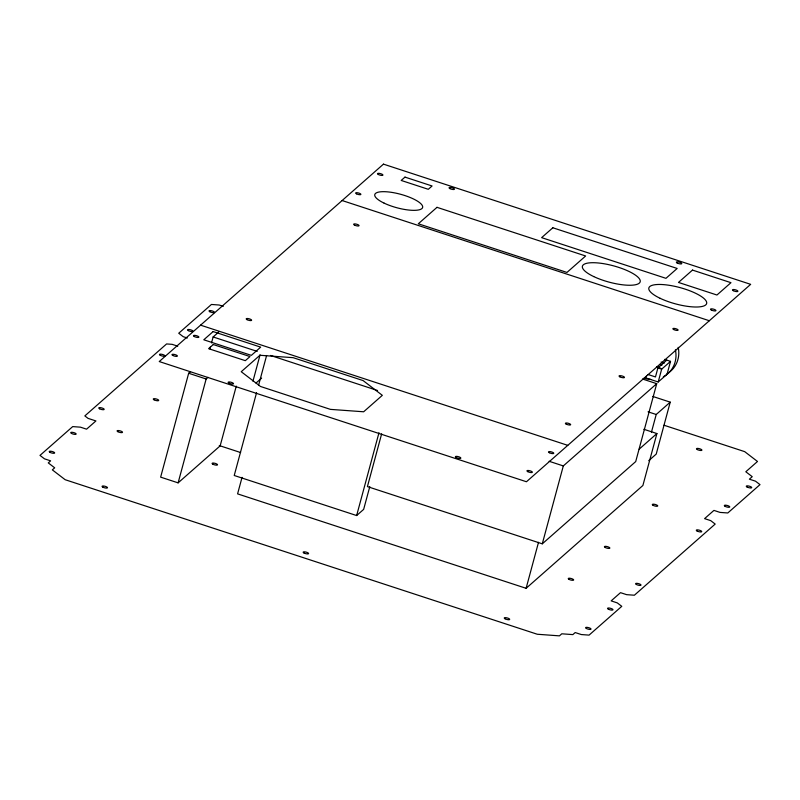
<?xml version="1.0" encoding="UTF-8"?>
<svg xmlns="http://www.w3.org/2000/svg" width="800" height="800" viewBox="0 0 800 800"><rect width="100%" height="100%" fill="white"/><g stroke="black" fill="none" stroke-linecap="round" stroke-linejoin="round"><path stroke-width="1.2" d="M190.53 371.62L188.67 373.26L160.64 477.14L178.12 482.86L220.16 445.85L236.27 386.15M209.91 348.9L210.55 346.51M211.52 342.93L213.13 336.96L218.74 332.03M178.12 482.86L206.15 378.99L208.02 377.34M252.96 381.19L260.05 354.92M256.57 392.69L234.23 475.49L356.64 515.55L363.65 509.38L369.8 486.59M258.52 385.49L266.61 355.5M242.05 477.34L237.59 493.87L526.11 588.31L642.89 485.49L656.91 433.55L643.85 429.28M356.64 515.55L378.98 432.76M381.65 433.86L367.42 486.6L542.29 543.83L635.71 461.58L656.73 383.67L642.55 379.03M526.11 588.31L538.53 542.27M542.29 543.83L563.31 465.93L656.73 383.67M646.48 376.07L645.97 377.98L658.21 381.98L668.59 372.97A26.17 24.68 48.6 0 0 675.4 349.82M666.78 360.13L657.9 367.94L655.47 376.94L648.05 374.51M658.21 381.98L661.66 369.17L670.54 361.36L664.51 359.38M651.44 432.2L656.22 414.49L670.23 402.15L652.75 396.43M670.54 361.36L667.08 374.17L666.1 375.02A26.17 24.68 48.6 0 1 663.35 376.71M670.23 402.15L656.22 454.09L648.74 460.67M256.02 383.04L261.63 378.11M639.16 449.18L656.91 433.55M342.12 200.54L709.33 320.74M661.12 362.05L664.3 363.09M659.84 364.45L661.96 365.15M656.93 366.7L660.11 367.74M657.9 367.94L661.66 369.17M648.06 411.82L656.22 414.49M664.02 425.24L744.69 451.64L757.5 461.48L745.82 471.76L752.23 476.68L749.39 479.18L755.51 481.18L760 484.62L727.8 512.97L720.05 512.41L713.93 510.4L704.59 518.63L710.71 520.63L715.19 524.07L634.38 595.22L626.62 594.66L620.5 592.66L611.16 600.88L617.28 602.89L621.77 606.33L589.07 635.12L581.31 634.55L575.19 632.55L572.86 634.61L561.78 633.8L559.44 635.86L537.29 634.25L65.16 479.71L52.34 469.87L54.68 467.81L48.27 462.9L50.61 460.84L44.49 458.84L40 455.39L72.7 426.6L80.45 427.17L86.57 429.17L95.92 420.95L88.05 418.37L84.84 415.91L166.59 343.94L172.13 344.34L177.75 346.18M223.27 306.35L219.19 305.02L211.43 304.46L178.73 333.24L183.22 336.69L187.3 338.02M200.58 325.16L567.79 445.35M270.47 355.45L377.57 390.51M213.13 336.96L257.21 351.39M549.13 461.28L563.31 465.93M188.67 373.26L206.15 378.99M219.28 445.56L240.61 452.54M678.2 347.36A26.17 24.68 48.6 0 1 667.1 373.72M650.68 379.4A26.17 24.68 48.6 0 1 644.12 378.15M383.46 164.14L159.24 361.55L526.45 481.75L750.67 284.34L383.46 164.14M213.13 331.57L203.79 339.79L251.35 355.36L260.69 347.14L213.13 331.57M213.27 344.54L208.6 348.66L245.32 360.67L249.99 356.56L213.27 344.54M404.98 177.11L401.19 180.44L428.3 189.31L432.08 185.98L404.98 177.11M259.93 355.27L241.24 371.72L260.47 386.47L330.41 409.37L363.65 411.78L382.33 395.33L363.11 380.58L293.16 357.68L259.93 355.27M437 207.33L418.32 223.78L566.95 272.44L585.64 255.98L437 207.33M552.84 227.77L541.63 237.64L665.95 278.33L677.17 268.46L552.84 227.77M692.49 270.09L678.48 282.43L716.95 295.02L730.96 282.68L692.49 270.09M653.12 505.34A2.8 0.79 15.1 0 0 657.66 506.09A2.8 0.79 15.1 0 0 654.33 504.27A2.8 0.79 15.1 0 0 653.12 505.34M154.09 399.82A2.8 0.79 15.1 0 0 158.63 400.57A2.8 0.79 15.1 0 0 155.31 398.75A2.8 0.79 15.1 0 0 154.09 399.82M605.24 547.49A2.8 0.79 15.1 0 0 609.78 548.24A2.8 0.79 15.1 0 0 606.45 546.42A2.8 0.79 15.1 0 0 605.24 547.49M212.9 464.2A2.8 0.79 15.1 0 0 217.44 464.96A2.8 0.79 15.1 0 0 214.11 463.13A2.8 0.79 15.1 0 0 212.9 464.2M160.28 355.3A2.8 0.79 15.1 0 0 164.82 356.05A2.8 0.79 15.1 0 0 161.49 354.23A2.8 0.79 15.1 0 0 160.28 355.3M99.56 408.77A2.8 0.79 15.1 0 0 104.1 409.52A2.8 0.79 15.1 0 0 100.77 407.7A2.8 0.79 15.1 0 0 99.56 408.77M636.38 584.48A2.8 0.79 15.1 0 0 640.93 585.24A2.8 0.79 15.1 0 0 637.6 583.42A2.8 0.79 15.1 0 0 636.38 584.48M188.31 330.62A2.8 0.79 15.1 0 0 192.85 331.38A2.8 0.79 15.1 0 0 189.52 329.55A2.8 0.79 15.1 0 0 188.31 330.62M608.36 609.16A2.8 0.79 15.1 0 0 612.9 609.91A2.8 0.79 15.1 0 0 609.57 608.09A2.8 0.79 15.1 0 0 608.36 609.16M586.4 628.49A2.8 0.79 15.1 0 0 590.94 629.24A2.8 0.79 15.1 0 0 587.62 627.42A2.8 0.79 15.1 0 0 586.4 628.49M303.97 552.97A2.8 0.79 15.1 0 0 308.52 553.72A2.8 0.79 15.1 0 0 305.19 551.9A2.8 0.79 15.1 0 0 303.97 552.97M71.53 433.44A2.8 0.79 15.1 0 0 76.07 434.2A2.8 0.79 15.1 0 0 72.74 432.37A2.8 0.79 15.1 0 0 71.53 433.44M50.04 452.36A2.8 0.79 15.1 0 0 54.58 453.11A2.8 0.79 15.1 0 0 51.25 451.29A2.8 0.79 15.1 0 0 50.04 452.36M747.09 487.01A2.8 0.79 15.1 0 0 751.63 487.77A2.8 0.79 15.1 0 0 748.31 485.94A2.8 0.79 15.1 0 0 747.09 487.01M209.8 311.7A2.8 0.79 15.1 0 0 214.34 312.46A2.8 0.79 15.1 0 0 211.01 310.64A2.8 0.79 15.1 0 0 209.8 311.7M505.07 618.79A2.8 0.79 15.1 0 0 509.61 619.55A2.8 0.79 15.1 0 0 506.28 617.72A2.8 0.79 15.1 0 0 505.07 618.79M102.88 487.15A2.8 0.79 15.1 0 0 107.42 487.9A2.8 0.79 15.1 0 0 104.1 486.08A2.8 0.79 15.1 0 0 102.88 487.15M697.11 531.02A2.8 0.79 15.1 0 0 701.65 531.77A2.8 0.79 15.1 0 0 698.32 529.95A2.8 0.79 15.1 0 0 697.11 531.02M697.29 449.55A2.8 0.79 15.1 0 0 701.83 450.31A2.8 0.79 15.1 0 0 698.5 448.48A2.8 0.79 15.1 0 0 697.29 449.55M725.14 506.34A2.8 0.79 15.1 0 0 729.68 507.1A2.8 0.79 15.1 0 0 726.35 505.27A2.8 0.79 15.1 0 0 725.14 506.34M569.04 579.36A2.8 0.79 15.1 0 0 573.58 580.12A2.8 0.79 15.1 0 0 570.25 578.3A2.8 0.79 15.1 0 0 569.04 579.36M117.89 431.69A2.8 0.79 15.1 0 0 122.43 432.45A2.8 0.79 15.1 0 0 119.11 430.62A2.8 0.79 15.1 0 0 117.89 431.69M711.33 310A2.8 0.79 15.1 0 0 715.87 310.75A2.8 0.79 15.1 0 0 712.55 308.93A2.8 0.79 15.1 0 0 711.33 310M733.29 290.67A2.8 0.79 15.1 0 0 737.83 291.42A2.8 0.79 15.1 0 0 734.5 289.6A2.8 0.79 15.1 0 0 733.29 290.67M378.31 174.48A2.8 0.79 15.1 0 0 382.86 175.23A2.8 0.79 15.1 0 0 379.53 173.41A2.8 0.79 15.1 0 0 378.31 174.48M593.7 276.56A29.91 8.44 15.1 0 0 640.02 282.21A29.91 8.44 15.1 0 0 600.21 263.19A29.91 8.44 15.1 0 0 593.7 276.56M354.45 225.06A2.8 0.79 15.1 0 0 358.99 225.81A2.8 0.79 15.1 0 0 355.66 223.99A2.8 0.79 15.1 0 0 354.45 225.06M673.64 329.51A2.71 0.76 15.1 0 0 678.03 330.24A2.71 0.76 15.1 0 0 674.81 328.48A2.71 0.76 15.1 0 0 673.64 329.51M619.85 376.81A2.8 0.79 15.1 0 0 624.4 377.56A2.8 0.79 15.1 0 0 621.07 375.74A2.8 0.79 15.1 0 0 619.85 376.81M566.2 424.1A2.71 0.76 15.1 0 0 570.59 424.83A2.71 0.76 15.1 0 0 567.37 423.07A2.71 0.76 15.1 0 0 566.2 424.1M247.01 319.65A2.8 0.79 15.1 0 0 251.55 320.4A2.8 0.79 15.1 0 0 248.22 318.58A2.8 0.79 15.1 0 0 247.01 319.65M660.14 298.31A29.91 8.44 15.1 0 0 706.47 303.96A29.91 8.44 15.1 0 0 666.65 284.94A29.91 8.44 15.1 0 0 660.14 298.31M549.31 452.71A2.71 0.76 15.1 0 0 553.69 453.43A2.71 0.76 15.1 0 0 550.48 451.67A2.71 0.76 15.1 0 0 549.31 452.71M527.75 471.63A2.8 0.79 15.1 0 0 532.29 472.38A2.8 0.79 15.1 0 0 528.97 470.56A2.8 0.79 15.1 0 0 527.75 471.63M194.27 336.52A2.8 0.79 15.1 0 0 198.81 337.27A2.8 0.79 15.1 0 0 195.48 335.45A2.8 0.79 15.1 0 0 194.27 336.52M172.78 355.44A2.8 0.79 15.1 0 0 177.32 356.19A2.8 0.79 15.1 0 0 174 354.37A2.8 0.79 15.1 0 0 172.78 355.44M228.9 383.11A2.8 0.79 15.1 0 0 233.44 383.87A2.8 0.79 15.1 0 0 230.11 382.05A2.8 0.79 15.1 0 0 228.9 383.11M456.22 457.52A2.8 0.79 15.1 0 0 460.76 458.28A2.8 0.79 15.1 0 0 457.43 456.45A2.8 0.79 15.1 0 0 456.22 457.52M384.12 203.14A24.77 6.99 15.1 0 0 422.49 207.82A24.77 6.99 15.1 0 0 389.51 192.07A24.77 6.99 15.1 0 0 384.12 203.14M677.17 262.99A2.8 0.79 15.1 0 0 681.71 263.74A2.8 0.79 15.1 0 0 678.38 261.92A2.8 0.79 15.1 0 0 677.17 262.99M449.85 188.58A2.8 0.79 15.1 0 0 454.39 189.33A2.8 0.79 15.1 0 0 451.06 187.51A2.8 0.79 15.1 0 0 449.85 188.58M356.43 193.8A2.71 0.76 15.1 0 0 360.81 194.53A2.71 0.76 15.1 0 0 357.6 192.77A2.71 0.76 15.1 0 0 356.43 193.8"/></g></svg>
